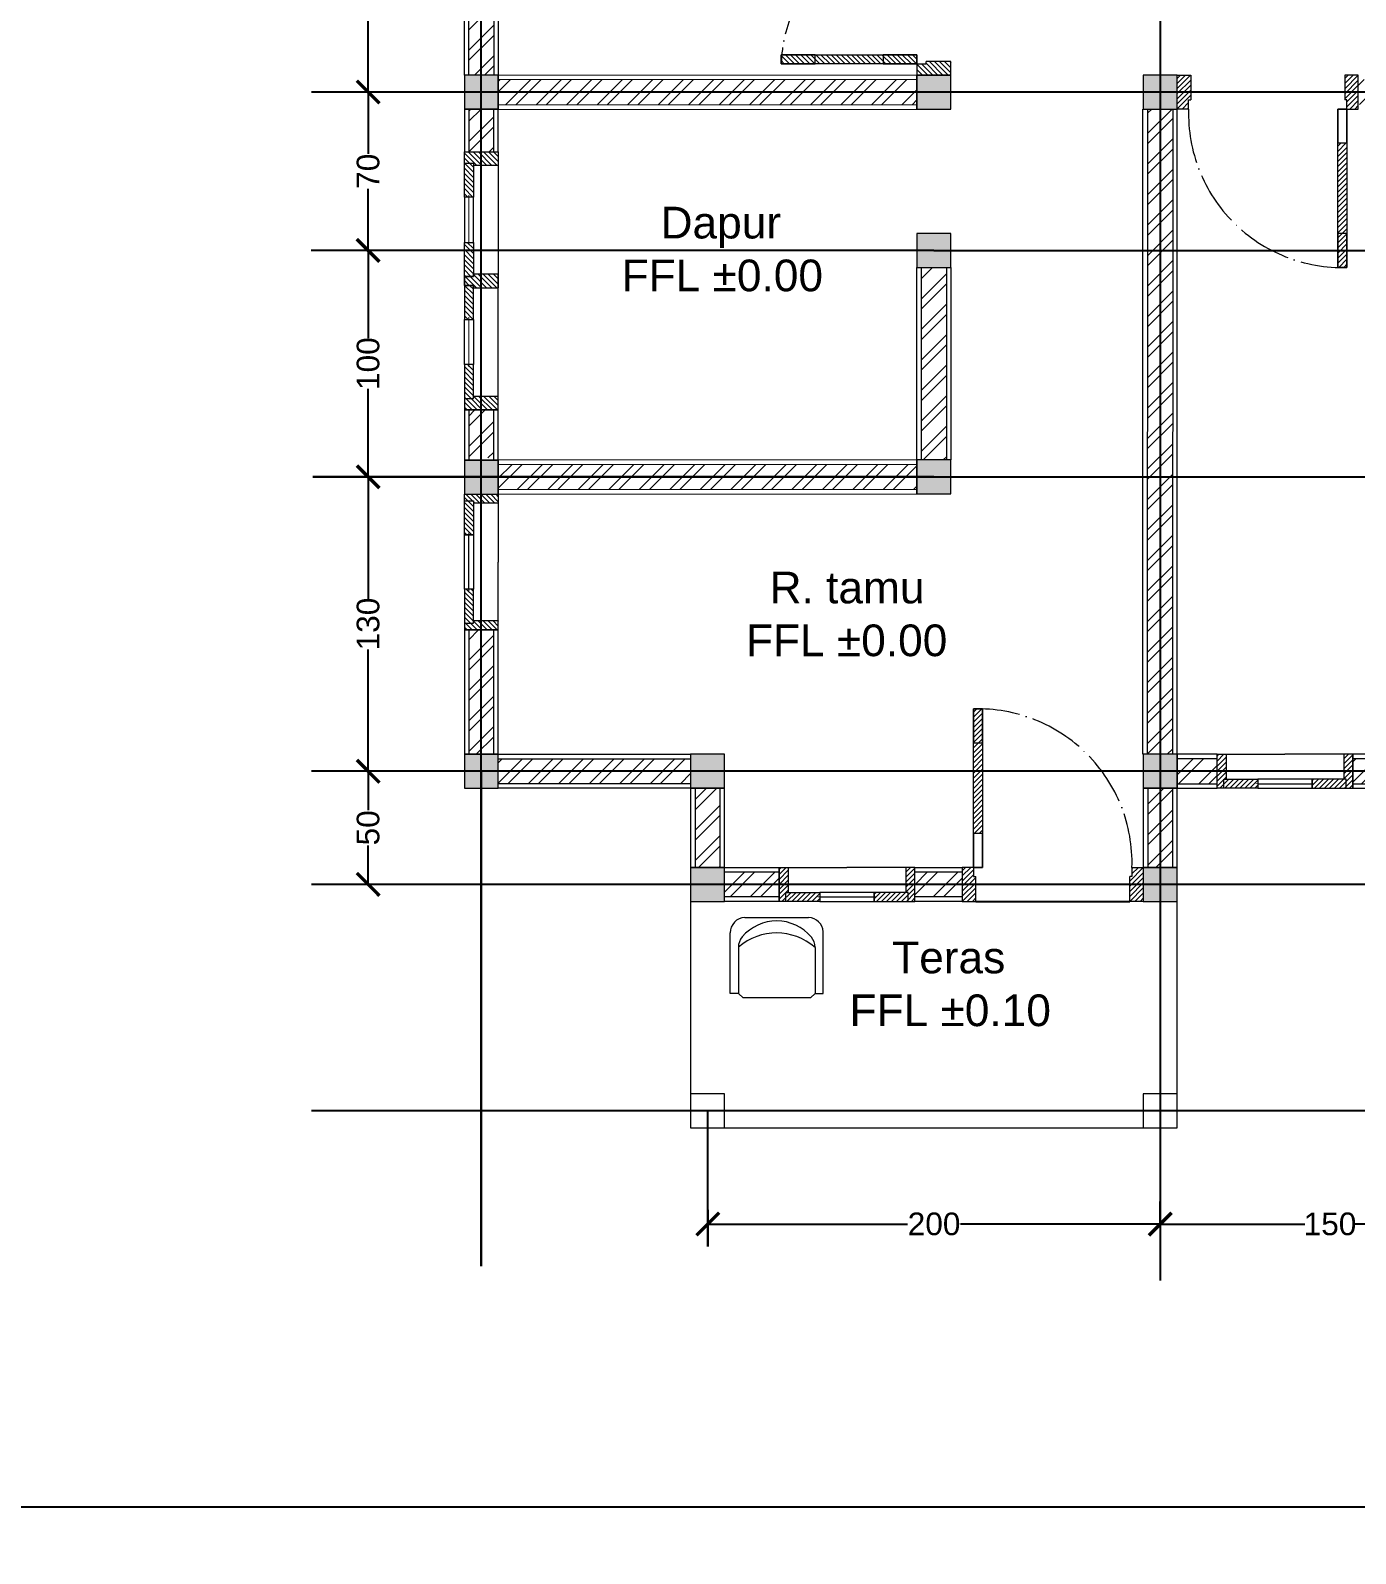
# Model space of a CAD drawing. Header units: millimetres. Extents: x 4107 to 6477, y 1389 to 3457.
# Drawn here: x 5292 to 5877, y 2386 to 3058 of the extents above; entities that cross this region are included whole.
import ezdxf

# ---------------------------------------------------------------- set-up
doc = ezdxf.new("R2010")
doc.units = ezdxf.units.MM
doc.linetypes.add('ACAD_ISO04W100', pattern=[30, 24, -3, 0, -3])
for name, color, linetype, lineweight in [('arsir', 10, 'Continuous', 15), ('dinding', 170, 'Continuous', 15), ('kolom', 120, 'Continuous', 18), ('kusen', 70, 'Continuous', 15), ('TERAS', 30, 'Continuous', 15), ('text', 40, 'Continuous', 15)]:
    doc.layers.add(name, color=color, linetype=linetype, lineweight=lineweight)
for name, color, linetype in [('batas lantai', 82, 'Continuous'), ('grid', 7, 'Continuous'), ('lahan', 82, 'Continuous')]:
    doc.layers.add(name, color=color, linetype=linetype)
doc.styles.get("Standard").update_dxf_attribs({"font": 'arial.ttf'})
doc.dimstyles.new('ISO-25', dxfattribs={"dimtxt": 10, "dimasz": 10, "dimexe": 10, "dimexo": 0.625, "dimtad": 0, "dimdec": 0, "dimtxsty": 'Standard', "dimblk": 'ARCHTICK', "dimcen": 2.5, "dimadec": 0, "dimazin": 0, "dimtfac": 1, "dimtdec": 0, "dimtmove": 0, "dimatfit": 3, "dimfxl": 25, "dimfxlon": 1, "dimarcsym": 0})
pattern_1 = [(135, (6942.1195, 1851.2308), (-1.122532, -1.122532), [])]
pattern_2 = [(135, (7019.2575, 1841.2308), (-1.122532, -1.122532), [])]

# ---------------------------------------------------------------- blocks, each defined once
blk = doc.blocks.new('_ArchTick')
at = {"color": 0, "linetype": 'ByBlock', "const_width": 0.15}
blk.add_lwpolyline([(-0.5, -0.5), (0.5, 0.5)], dxfattribs=at)
blk = doc.blocks.new('*D7')
at = {"layer": 'Defpoints', "color": 0, "transparency": 16777216}
for p in [(5491.21, 3331.26), (5441.21, 3031.26), (5491.21, 3031.26)]:
    blk.add_point(p, dxfattribs=at)
at = {"layer": 'text', "color": 0, "lineweight": -2, "transparency": 16777216}
for p, q in [((5466.21, 3331.26), (5431.21, 3331.26)), ((5441.21, 3331.26), (5441.21, 3192.91)), ((5441.21, 3031.26), (5441.21, 3169.61)), ((5466.21, 3031.26), (5431.21, 3031.26))]:
    blk.add_line(p, q, dxfattribs=at)
at = {"layer": 'text', "color": 0, "lineweight": -2, "transparency": 16777216, "xscale": 10, "yscale": 10, "zscale": 10}
for p, rotation in [((5441.21, 3331.26), 90), ((5441.21, 3031.26), 270)]:
    blk.add_blockref('_ArchTick', p, dxfattribs=dict(at, rotation=rotation))
at = {"layer": 'text', "color": 0, "transparency": 16777216, "insert": (5441.21, 3181.26), "char_height": 10, "attachment_point": 5, "rotation": 90}
blk.add_mtext('300', dxfattribs=at)
blk = doc.blocks.new('*D8')
at = {"layer": 'Defpoints', "color": 0, "transparency": 16777216}
for p in [(5441.21, 2731.26), (5441.21, 2681.26), (5441.21, 2681.26)]:
    blk.add_point(p, dxfattribs=at)
at = {"layer": 'text', "color": 0, "lineweight": -2, "transparency": 16777216}
for p, q in [((5441.21, 2731.26), (5431.21, 2731.26)), ((5441.21, 2731.26), (5441.21, 2714.03)), ((5441.21, 2681.26), (5441.21, 2698.49)), ((5441.21, 2681.26), (5431.21, 2681.26))]:
    blk.add_line(p, q, dxfattribs=at)
at = {"layer": 'text', "color": 0, "lineweight": -2, "transparency": 16777216, "xscale": 10, "yscale": 10, "zscale": 10}
for p, rotation in [((5441.21, 2731.26), 90), ((5441.21, 2681.26), 270)]:
    blk.add_blockref('_ArchTick', p, dxfattribs=dict(at, rotation=rotation))
at = {"layer": 'text', "color": 0, "transparency": 16777216, "insert": (5441.21, 2706.26), "char_height": 10, "attachment_point": 5, "rotation": 90}
blk.add_mtext('50', dxfattribs=at)
blk = doc.blocks.new('*D9')
at = {"layer": 'Defpoints', "color": 0, "transparency": 16777216}
for p in [(5491.21, 3031.26), (5441.21, 2961.3), (5441.21, 2961.3)]:
    blk.add_point(p, dxfattribs=at)
at = {"layer": 'text', "color": 0, "lineweight": -2, "transparency": 16777216}
for p, q in [((5466.21, 3031.26), (5431.21, 3031.26)), ((5441.21, 3031.26), (5441.21, 3004.01)), ((5441.21, 2961.3), (5441.21, 2988.55)), ((5441.21, 2961.3), (5431.21, 2961.3))]:
    blk.add_line(p, q, dxfattribs=at)
at = {"layer": 'text', "color": 0, "lineweight": -2, "transparency": 16777216, "xscale": 10, "yscale": 10, "zscale": 10}
for p, rotation in [((5441.21, 3031.26), 90), ((5441.21, 2961.3), 270)]:
    blk.add_blockref('_ArchTick', p, dxfattribs=dict(at, rotation=rotation))
at = {"layer": 'text', "color": 0, "transparency": 16777216, "insert": (5441.21, 2996.28), "char_height": 10, "attachment_point": 5, "rotation": 90}
blk.add_mtext('70', dxfattribs=at)
blk = doc.blocks.new('*D10')
at = {"layer": 'Defpoints', "color": 0, "transparency": 16777216}
for p in [(5441.21, 2961.3), (5441.21, 2861.3), (5449.15, 2861.3)]:
    blk.add_point(p, dxfattribs=at)
at = {"layer": 'text', "color": 0, "lineweight": -2, "transparency": 16777216}
for p, q in [((5441.21, 2961.3), (5431.21, 2961.3)), ((5441.21, 2961.3), (5441.21, 2922.49)), ((5441.21, 2861.3), (5441.21, 2900.12)), ((5448.53, 2861.3), (5431.21, 2861.3))]:
    blk.add_line(p, q, dxfattribs=at)
at = {"layer": 'text', "color": 0, "lineweight": -2, "transparency": 16777216, "xscale": 10, "yscale": 10, "zscale": 10}
for p, rotation in [((5441.21, 2961.3), 90), ((5441.21, 2861.3), 270)]:
    blk.add_blockref('_ArchTick', p, dxfattribs=dict(at, rotation=rotation))
at = {"layer": 'text', "color": 0, "transparency": 16777216, "insert": (5441.21, 2911.3), "char_height": 10, "attachment_point": 5, "rotation": 90}
blk.add_mtext('100', dxfattribs=at)
blk = doc.blocks.new('*D11')
at = {"layer": 'Defpoints', "color": 0, "transparency": 16777216}
for p in [(5449.15, 2861.3), (5441.21, 2731.26), (5441.21, 2731.26)]:
    blk.add_point(p, dxfattribs=at)
at = {"layer": 'text', "color": 0, "lineweight": -2, "transparency": 16777216}
for p, q in [((5448.53, 2861.3), (5431.21, 2861.3)), ((5441.21, 2861.3), (5441.21, 2807.47)), ((5441.21, 2731.26), (5441.21, 2785.1)), ((5441.21, 2731.26), (5431.21, 2731.26))]:
    blk.add_line(p, q, dxfattribs=at)
at = {"layer": 'text', "color": 0, "lineweight": -2, "transparency": 16777216, "xscale": 10, "yscale": 10, "zscale": 10}
for p, rotation in [((5441.21, 2861.3), 90), ((5441.21, 2731.26), 270)]:
    blk.add_blockref('_ArchTick', p, dxfattribs=dict(at, rotation=rotation))
at = {"layer": 'text', "color": 0, "transparency": 16777216, "insert": (5441.21, 2796.28), "char_height": 10, "attachment_point": 5, "rotation": 90}
blk.add_mtext('130', dxfattribs=at)
blk = doc.blocks.new('*D13')
at = {"layer": 'Defpoints', "color": 0, "transparency": 16777216}
for p in [(5941.21, 2581.26), (5791.21, 2531.26), (5791.21, 2531.26)]:
    blk.add_point(p, dxfattribs=at)
at = {"layer": 'text', "color": 0, "lineweight": -2, "transparency": 16777216}
for p, q in [((5941.21, 2556.26), (5941.21, 2521.26)), ((5791.21, 2531.26), (5791.21, 2541.26)), ((5791.21, 2531.26), (5855.02, 2531.26)), ((5941.21, 2531.26), (5877.39, 2531.26))]:
    blk.add_line(p, q, dxfattribs=at)
at = {"layer": 'text', "color": 0, "lineweight": -2, "transparency": 16777216, "xscale": 10, "yscale": 10, "zscale": 10, "rotation": 180}
blk.add_blockref('_ArchTick', (5791.21, 2531.26), dxfattribs=at)
at = {"layer": 'text', "color": 0, "lineweight": -2, "transparency": 16777216, "xscale": 10, "yscale": 10, "zscale": 10}
blk.add_blockref('_ArchTick', (5941.21, 2531.26), dxfattribs=at)
at = {"layer": 'text', "color": 0, "transparency": 16777216, "insert": (5866.21, 2531.26), "char_height": 10, "attachment_point": 5}
blk.add_mtext('150', dxfattribs=at)
blk = doc.blocks.new('*D14')
at = {"layer": 'Defpoints', "color": 0, "transparency": 16777216}
for p in [(5591.31, 2538.13), (5591.31, 2531.26), (5791.21, 2531.26)]:
    blk.add_point(p, dxfattribs=at)
at = {"layer": 'text', "color": 0, "lineweight": -2, "transparency": 16777216}
for p, q in [((5591.31, 2537.51), (5591.31, 2521.26)), ((5791.21, 2531.26), (5791.21, 2541.26)), ((5591.31, 2531.26), (5679.52, 2531.26)), ((5791.21, 2531.26), (5703, 2531.26))]:
    blk.add_line(p, q, dxfattribs=at)
at = {"layer": 'text', "color": 0, "lineweight": -2, "transparency": 16777216, "xscale": 10, "yscale": 10, "zscale": 10, "rotation": 180}
blk.add_blockref('_ArchTick', (5591.31, 2531.26), dxfattribs=at)
at = {"layer": 'text', "color": 0, "lineweight": -2, "transparency": 16777216, "xscale": 10, "yscale": 10, "zscale": 10}
blk.add_blockref('_ArchTick', (5791.21, 2531.26), dxfattribs=at)
at = {"layer": 'text', "color": 0, "transparency": 16777216, "insert": (5691.26, 2531.26), "char_height": 10, "attachment_point": 5}
blk.add_mtext('200', dxfattribs=at)
blk = doc.blocks.new('*D15')
at = {"layer": 'Defpoints', "color": 0, "transparency": 16777216}
for p in [(5591.31, 2538.13), (5491.21, 1399.3), (5491.21, 1399.3)]:
    blk.add_point(p, dxfattribs=at)
at = {"layer": 'text', "color": 0, "lineweight": -2, "transparency": 16777216}
for p, q in [((5591.31, 1424.3), (5591.31, 1389.3)), ((5491.21, 1399.3), (5491.21, 1389.3)), ((5491.21, 1399.3), (5530.07, 1399.3)), ((5591.31, 1399.3), (5552.44, 1399.3))]:
    blk.add_line(p, q, dxfattribs=at)
at = {"layer": 'text', "color": 0, "lineweight": -2, "transparency": 16777216, "xscale": 10, "yscale": 10, "zscale": 10, "rotation": 180}
blk.add_blockref('_ArchTick', (5491.21, 1399.3), dxfattribs=at)
at = {"layer": 'text', "color": 0, "lineweight": -2, "transparency": 16777216, "xscale": 10, "yscale": 10, "zscale": 10}
blk.add_blockref('_ArchTick', (5591.31, 1399.3), dxfattribs=at)
at = {"layer": 'text', "color": 0, "transparency": 16777216, "insert": (5541.26, 1399.3), "char_height": 10, "attachment_point": 5}
blk.add_mtext('100', dxfattribs=at)
blk = doc.blocks.new('F22')
for p, q in [((0.1235, -0.002), (-0.2101, -0.002)), ((-0.2863, -0.3803), (-0.2863, -0.0781)), ((-0.2434, -0.1491), (-0.2434, -0.3803)), ((0.1571, -0.15), (0.1571, -0.3803)), ((0.2, -0.3803), (0.2, -0.0917)), ((-0.2434, -0.3803), (-0.2863, -0.3803)), ((-0.2434, -0.3803), (-0.219, -0.402)), ((0.1328, -0.402), (-0.219, -0.402)), ((0.1571, -0.3803), (0.1328, -0.402)), ((0.1571, -0.3803), (0.2, -0.3803))]:
    blk.add_line(p, q)
for centre, radius, start, end in [((-0.2101, -0.0781), 0.0762, 90, 180), ((-0.0435, -0.2606), 0.2427, 41.61732, 137.96925), ((0.1235, -0.0781), 0.0762, 3.95272, 90), ((-0.0429, -0.0896), 0.243, 359.5199, 3.95272), ((-0.0437, -0.3957), 0.3174, 50.74878, 128.99503), ((-0.1672, -0.1491), 0.0762, 137.96925, 180), ((0.081, -0.15), 0.0762, 0, 41.61732)]:
    blk.add_arc(centre, radius, start, end)

msp = doc.modelspace()

# ---------------------------------------------------------------- hatches: boundary and pattern name
at = {"layer": 'arsir'}
h = msp.add_hatch(dxfattribs=at)
h.set_pattern_fill('ANSI32', color=256)
h.set_pattern_definition([(45, (4989.059, 1233.052), (-6.735192, 6.735192), []), (45, (4993.549, 1233.052), (-6.735192, 6.735192), [])])
h.paths.add_polyline_path([(5496.71, 3323.76), (5485.71, 3323.76), (5485.71, 3038.76), (5496.71, 3038.76)])
h.paths.add_polyline_path([(5533.51, 3336.63), (5498.71, 3336.76), (5498.71, 3325.76), (5533.51, 3325.63)])
h.paths.add_polyline_path([(5683.71, 3336.76), (5647.51, 3336.63), (5647.51, 3325.63), (5683.71, 3325.76)])
h.paths.add_polyline_path([(5696.71, 3323.76), (5685.71, 3323.76), (5685.71, 3108.76), (5691.21, 3108.76), (5696.71, 3108.81)])
h.paths.add_polyline_path([(5853.71, 3336.91), (5698.71, 3336.76), (5698.71, 3325.76), (5853.71, 3325.91)])
h.paths.add_polyline_path([(5946.71, 3323.91), (5935.71, 3323.91), (5935.71, 3258.91), (5946.71, 3258.91)])
h.paths.add_polyline_path([(6083.71, 3186.91), (5948.71, 3186.91), (5948.71, 3175.91), (6083.71, 3175.91)])
h.paths.add_polyline_path([(6096.71, 3323.91), (6085.71, 3323.91), (6085.71, 3188.91), (6096.71, 3188.91)])
h.paths.add_polyline_path([(6083.71, 3336.91), (5948.71, 3336.91), (5948.71, 3325.91), (6083.71, 3325.91)])
h.paths.add_polyline_path([(6097.23, 3173.91), (6086.23, 3173.91), (6086.23, 3038.91), (6097.23, 3038.91)])
h.paths.add_polyline_path([(6083.56, 3036.76), (5878.71, 3036.76), (5878.71, 3025.76), (6083.56, 3025.76)])
h.paths.add_polyline_path([(6096.71, 3023.76), (6085.71, 3023.76), (6085.71, 2985.57), (6096.71, 2985.57)])
h.paths.add_polyline_path([(5796.71, 3023.76), (5785.71, 3023.76), (5785.57, 2738.77), (5796.57, 2738.77)])
h.paths.add_polyline_path([(5683.71, 3036.76), (5498.71, 3036.61), (5498.71, 3025.61), (5683.71, 3025.76)])
h.paths.add_polyline_path([(5696.71, 2953.8), (5685.71, 2953.8), (5685.71, 2868.8), (5696.71, 2868.8)])
h.paths.add_polyline_path([(6096.71, 2871.57), (6085.71, 2871.57), (6085.71, 2738.76), (6096.71, 2738.76)])
h.paths.add_polyline_path([(6083.71, 2736.76), (5972.11, 2736.76), (5972.11, 2725.76), (6083.71, 2725.76)])
h.paths.add_polyline_path([(5912.11, 2736.76), (5876.29, 2736.76), (5876.29, 2725.76), (5912.11, 2725.76)])
h.paths.add_polyline_path([(5816.29, 2736.76), (5798.71, 2736.76), (5798.71, 2725.76), (5816.29, 2725.76)])
h.paths.add_polyline_path([(5796.71, 2723.76), (5785.71, 2723.76), (5785.71, 2688.76), (5796.71, 2688.76)])
h.paths.add_polyline_path([(5622.78, 2686.76), (5598.71, 2686.76), (5598.71, 2675.76), (5622.78, 2675.76)])
h.paths.add_polyline_path([(5703.71, 2686.76), (5682.78, 2686.76), (5682.78, 2675.76), (5703.71, 2675.76)])
h.paths.add_polyline_path([(5583.71, 2736.76), (5498.71, 2736.76), (5498.71, 2725.76), (5583.71, 2725.76)])
h.paths.add_polyline_path([(5496.71, 2793.65), (5485.71, 2793.65), (5485.71, 2738.76), (5496.71, 2738.76)])
h.paths.add_polyline_path([(5596.71, 2723.76), (5585.71, 2723.76), (5585.71, 2688.76), (5596.71, 2688.76)])
h.paths.add_polyline_path([(5683.71, 2866.8), (5498.71, 2866.65), (5498.71, 2855.65), (5683.71, 2855.8)])
h.paths.add_polyline_path([(5496.71, 2890.85), (5485.71, 2890.85), (5485.71, 2869.65), (5496.71, 2869.65)])
h.paths.add_polyline_path([(5496.71, 3023.76), (5485.71, 3023.76), (5485.71, 3004.85), (5496.71, 3004.85)])
h = msp.add_hatch(dxfattribs=at)
h.set_pattern_fill('ANSI31', color=256, scale=0.5, angle=90)
h.set_pattern_definition([(135, (7219.2575, 1885.135), (-1.122532, -1.122532), [])])
h.paths.add_polyline_path([(5687.71, 3044.76), (5687.71, 3043.76), (5683.71, 3043.76), (5683.71, 3038.76), (5698.71, 3038.76), (5698.71, 3044.76)])
h.paths.add_polyline_path([(5668.71, 3047.76), (5668.71, 3043.76), (5683.71, 3043.76), (5683.71, 3047.76)])
h.paths.add_polyline_path([(5638.71, 3047.76), (5638.71, 3043.76), (5668.71, 3043.76), (5668.71, 3047.76)])
h.paths.add_polyline_path([(5623.71, 3047.76), (5623.71, 3043.76), (5638.71, 3043.76), (5638.71, 3047.76)])
h = msp.add_hatch(dxfattribs=at)
h.set_pattern_fill('ANSI31', color=256, scale=0.5, angle=180)
h.set_pattern_definition([(225, (7150.8882, 4548.8976), (1.122532, -1.122532), [])])
h.paths.add_polyline_path([(5872.71, 3027.76), (5873.71, 3027.76), (5873.71, 3023.76), (5878.71, 3023.76), (5878.71, 3038.76), (5872.71, 3038.76)])
h.paths.add_polyline_path([(5869.71, 3008.76), (5873.71, 3008.76), (5873.71, 3023.76), (5869.71, 3023.76)], flags=17)
h.paths.add_polyline_path([(5873.71, 3023.76), (5869.71, 3023.76), (5869.71, 2953.76), (5873.71, 2953.76)])
h.paths.add_polyline_path([(5804.71, 3038.76), (5798.71, 3038.76), (5798.71, 3023.76), (5803.71, 3023.76), (5803.71, 3027.76), (5804.71, 3027.76)])
h = msp.add_hatch(dxfattribs=at)
h.set_pattern_fill('ANSI31', color=256, scale=0.5, angle=90)
h.set_pattern_definition(pattern_1)
h.paths.add_polyline_path([(5498.71, 2998.85), (5498.71, 3004.85), (5483.71, 3004.85), (5483.71, 2999.85), (5487.71, 2999.85), (5487.71, 2998.85)])
h = msp.add_hatch(dxfattribs=at)
h.set_pattern_fill('ANSI31', color=256, scale=0.5, angle=90)
h.set_pattern_definition(pattern_1)
h.paths.add_polyline_path([(5487.71, 2999.85), (5483.71, 2999.85), (5483.71, 2984.85), (5487.71, 2984.85)])
h.paths.add_polyline_path([(5483.71, 2949.85), (5487.71, 2949.85), (5487.71, 2964.85), (5483.71, 2964.85)])
h = msp.add_hatch(dxfattribs=at)
h.set_pattern_fill('ANSI31', color=256, scale=0.5, angle=90)
h.set_pattern_definition(pattern_2)
h.paths.add_polyline_path([(5487.71, 2944.85), (5487.71, 2945.85), (5483.71, 2945.85), (5483.71, 2949.85), (5487.71, 2949.85), (5487.71, 2950.85), (5498.71, 2950.85), (5498.71, 2944.85)])
h = msp.add_hatch(dxfattribs=at)
h.set_pattern_fill('ANSI31', color=256, scale=0.5, angle=90)
h.set_pattern_definition(pattern_2)
h.paths.add_polyline_path([(5487.71, 2950.85), (5487.71, 2949.85), (5483.71, 2949.85), (5483.71, 2945.85), (5487.71, 2945.85), (5487.71, 2944.85), (5498.71, 2944.85), (5498.71, 2950.85)])
h = msp.add_hatch(dxfattribs=at)
h.set_pattern_fill('ANSI31', color=256, scale=0.5, angle=90)
h.set_pattern_definition(pattern_1)
h.paths.add_polyline_path([(5487.71, 2910.85), (5483.71, 2910.85), (5483.71, 2895.85), (5487.71, 2895.85)])
h.paths.add_polyline_path([(5487.71, 2945.85), (5483.71, 2945.85), (5483.71, 2930.85), (5487.71, 2930.85)])
h = msp.add_hatch(dxfattribs=at)
h.set_pattern_fill('ANSI31', color=256, scale=0.5, angle=90)
h.set_pattern_definition(pattern_1)
h.paths.add_polyline_path([(5487.71, 2896.85), (5487.71, 2895.85), (5483.71, 2895.85), (5483.71, 2890.85), (5498.71, 2890.85), (5498.71, 2896.85)])
h = msp.add_hatch(dxfattribs=at)
h.set_pattern_fill('ANSI31', color=256, scale=0.49, angle=90)
h.set_pattern_definition([(135, (7323.4617, 1599.8165), (-1.1000814, -1.1000814), [])])
h.paths.add_polyline_path([(5487.71, 2797.65), (5487.71, 2796.65), (5483.71, 2796.65), (5483.71, 2793.65), (5498.71, 2793.65), (5498.71, 2797.65)])
h.paths.add_polyline_path([(5483.71, 2811.65), (5483.71, 2796.65), (5487.71, 2796.65), (5487.71, 2811.65)])
h.paths.add_polyline_path([(5483.71, 2850.65), (5483.71, 2835.65), (5487.71, 2835.65), (5487.71, 2850.65)])
h.paths.add_polyline_path([(5483.71, 2853.65), (5483.71, 2850.65), (5487.71, 2850.65), (5487.71, 2849.65), (5498.71, 2849.65), (5498.71, 2853.65)])
h = msp.add_hatch(dxfattribs=at)
h.set_pattern_fill('ANSI31', color=256, scale=0.5)
h.set_pattern_definition([(45, (4431.5236, 1163.6192), (-1.122532, 1.122532), [])])
h.paths.add_polyline_path([(5709.71, 2684.76), (5708.71, 2684.76), (5708.71, 2688.76), (5703.71, 2688.76), (5703.71, 2673.76), (5709.71, 2673.76)])
h.paths.add_polyline_path([(5712.71, 2703.76), (5708.71, 2703.76), (5708.71, 2688.76), (5712.71, 2688.76)], flags=17)
h.paths.add_polyline_path([(5708.71, 2688.76), (5712.71, 2688.76), (5712.71, 2758.76), (5708.71, 2758.76)])
h.paths.add_polyline_path([(5777.71, 2673.76), (5783.71, 2673.76), (5783.71, 2688.76), (5778.71, 2688.76), (5778.71, 2684.76), (5777.71, 2684.76)])
h = msp.add_hatch(dxfattribs=at)
h.set_pattern_fill('ANSI31', color=256, scale=0.49)
h.set_pattern_definition([(45, (4622.4485, 884.0026), (-1.1000814, 1.1000814), [])])
h.paths.add_polyline_path([(5820.29, 2727.76), (5819.29, 2727.76), (5819.29, 2723.76), (5816.29, 2723.76), (5816.29, 2738.76), (5820.29, 2738.76)])
h.paths.add_polyline_path([(5834.29, 2723.76), (5819.29, 2723.76), (5819.29, 2727.76), (5834.29, 2727.76)])
h.paths.add_polyline_path([(5873.29, 2723.76), (5858.29, 2723.76), (5858.29, 2727.76), (5873.29, 2727.76)])
h.paths.add_polyline_path([(5876.29, 2723.76), (5873.29, 2723.76), (5873.29, 2727.76), (5872.29, 2727.76), (5872.29, 2738.76), (5876.29, 2738.76)])
h = msp.add_hatch(dxfattribs=at)
h.set_pattern_fill('ANSI31', color=256, scale=0.49)
h.set_pattern_definition([(45, (4428.9439, 834.0026), (-1.1000814, 1.1000814), [])])
h.paths.add_polyline_path([(5626.78, 2677.76), (5625.78, 2677.76), (5625.78, 2673.76), (5622.78, 2673.76), (5622.78, 2688.76), (5626.78, 2688.76)])
h.paths.add_polyline_path([(5640.78, 2673.76), (5625.78, 2673.76), (5625.78, 2677.76), (5640.78, 2677.76)])
h.paths.add_polyline_path([(5679.78, 2673.76), (5664.78, 2673.76), (5664.78, 2677.76), (5679.78, 2677.76)])
h.paths.add_polyline_path([(5682.78, 2673.76), (5679.78, 2673.76), (5679.78, 2677.76), (5678.78, 2677.76), (5678.78, 2688.76), (5682.78, 2688.76)])
at = {"layer": 'kolom'}
h = msp.add_hatch(dxfattribs=at)
h.set_pattern_fill('AR-CONC', color=256, scale=0.017)
h.paths.add_polyline_path([(6091.21, 2738.76), (6083.71, 2738.76), (6083.71, 2731.26), (6091.21, 2731.26)])
h.paths.add_polyline_path([(6098.71, 2738.76), (6091.21, 2738.76), (6091.21, 2731.26), (6098.71, 2731.26)])
h.paths.add_polyline_path([(6091.21, 2731.26), (6083.71, 2731.26), (6083.71, 2723.76), (6091.21, 2723.76)])
h.paths.add_polyline_path([(6098.71, 2731.26), (6091.21, 2731.26), (6091.21, 2723.76), (6098.71, 2723.76)])
h.paths.add_polyline_path([(6091.21, 3038.76), (6084.23, 3038.76), (6083.71, 3038.76), (6083.71, 3031.26), (6091.21, 3031.26)])
h.paths.add_polyline_path([(6091.21, 3031.26), (6083.71, 3031.26), (6083.71, 3023.76), (6091.21, 3023.76)])
h.paths.add_polyline_path([(6098.71, 3031.26), (6091.21, 3031.26), (6091.21, 3023.76), (6098.71, 3023.76)])
h.paths.add_polyline_path([(6098.71, 3038.76), (6091.21, 3038.76), (6091.21, 3031.26), (6098.71, 3031.26)])
h.paths.add_polyline_path([(6091.21, 3188.91), (6083.71, 3188.91), (6083.71, 3181.41), (6091.21, 3181.41)])
h.paths.add_polyline_path([(6098.71, 3188.91), (6091.21, 3188.91), (6091.21, 3181.41), (6098.71, 3181.41)])
h.paths.add_polyline_path([(6091.21, 3181.41), (6083.71, 3181.41), (6083.71, 3173.91), (6091.21, 3173.91)])
h.paths.add_polyline_path([(6098.71, 3181.41), (6091.21, 3181.41), (6091.21, 3173.91), (6098.71, 3173.91)])
h.paths.add_polyline_path([(6091.21, 3338.91), (6083.71, 3338.91), (6083.71, 3331.41), (6091.21, 3331.41)])
h.paths.add_polyline_path([(6098.71, 3338.91), (6091.21, 3338.91), (6091.21, 3331.41), (6098.71, 3331.41)])
h.paths.add_polyline_path([(6091.21, 3331.41), (6083.71, 3331.41), (6083.71, 3323.91), (6091.21, 3323.91)])
h.paths.add_polyline_path([(6098.71, 3331.41), (6091.21, 3331.41), (6091.21, 3323.91), (6098.71, 3323.91)])
h.paths.add_polyline_path([(5941.21, 3338.91), (5933.71, 3338.91), (5933.71, 3331.41), (5941.21, 3331.41)])
h.paths.add_polyline_path([(5948.71, 3338.91), (5941.21, 3338.91), (5941.21, 3331.41), (5948.71, 3331.41)])
h.paths.add_polyline_path([(5941.21, 3331.41), (5933.71, 3331.4), (5933.71, 3323.91), (5941.21, 3323.91)])
h.paths.add_polyline_path([(5948.71, 3331.41), (5941.21, 3331.41), (5941.21, 3323.91), (5948.71, 3323.91)])
h.paths.add_polyline_path([(5941.21, 3188.91), (5933.71, 3188.91), (5933.71, 3181.41), (5941.21, 3181.41)])
h.paths.add_polyline_path([(5948.71, 3188.91), (5941.21, 3188.91), (5941.21, 3181.41), (5948.71, 3181.41)])
h.paths.add_polyline_path([(5941.21, 3181.41), (5933.71, 3181.41), (5933.71, 3173.91), (5941.21, 3173.91)])
h.paths.add_polyline_path([(5948.71, 3181.41), (5941.21, 3181.41), (5941.21, 3173.91), (5948.71, 3173.91)])
h.paths.add_polyline_path([(5698.71, 3338.76), (5683.71, 3338.76), (5683.71, 3331.41), (5698.71, 3331.41)])
h.paths.add_polyline_path([(5691.21, 3331.26), (5683.71, 3331.26), (5683.71, 3323.76), (5683.78, 3323.76), (5691.21, 3323.83)])
h.paths.add_polyline_path([(5698.71, 3331.26), (5691.21, 3331.26), (5691.21, 3323.83), (5698.71, 3323.91)])
h.paths.add_polyline_path([(5498.71, 3338.76), (5486.42, 3338.76), (5486.47, 3331.41), (5498.71, 3331.41)])
h.paths.add_polyline_path([(5486.42, 3338.76), (5483.71, 3338.76), (5483.71, 3331.41), (5486.47, 3331.41)])
h.paths.add_polyline_path([(5486.47, 3331.41), (5483.71, 3331.41), (5483.71, 3323.76), (5486.51, 3323.76)])
h.paths.add_polyline_path([(5491.21, 3331.26), (5498.71, 3331.26), (5498.71, 3331.41), (5486.47, 3331.41), (5486.51, 3323.76), (5491.21, 3323.76)])
h.paths.add_polyline_path([(5498.71, 3331.26), (5491.21, 3331.26), (5491.21, 3323.76), (5498.71, 3323.76)], flags=17)
h.paths.add_polyline_path([(5488.16, 3038.76), (5483.71, 3038.76), (5483.71, 3031.26), (5488.2, 3031.26)])
h.paths.add_polyline_path([(5491.21, 3038.76), (5488.16, 3038.76), (5488.2, 3031.26), (5491.21, 3031.26)])
h.paths.add_polyline_path([(5498.71, 3038.61), (5498.71, 3038.76), (5491.21, 3038.76), (5491.21, 3031.26), (5498.71, 3031.26)])
h.paths.add_polyline_path([(5488.2, 3031.26), (5483.71, 3031.26), (5483.71, 3023.76), (5488.25, 3023.76)])
h.paths.add_polyline_path([(5491.21, 3031.26), (5488.2, 3031.26), (5488.25, 3023.76), (5491.21, 3023.76)])
h.paths.add_polyline_path([(5498.71, 3031.26), (5491.21, 3031.26), (5491.21, 3023.76), (5498.71, 3023.76)])
h.paths.add_polyline_path([(5489.19, 2861.3), (5483.71, 2861.3), (5483.71, 2853.65), (5489.23, 2853.65)])
h.paths.add_polyline_path([(5498.71, 2861.3), (5491.21, 2861.3), (5491.21, 2853.65), (5498.71, 2853.65)])
h.paths.add_polyline_path([(5498.71, 2868.65), (5491.21, 2868.65), (5491.21, 2861.65), (5498.71, 2861.64)])
h.paths.add_polyline_path([(5489.14, 2868.65), (5483.71, 2868.65), (5483.71, 2861.3), (5489.19, 2861.3)])
h.paths.add_polyline_path([(5491.21, 2868.65), (5489.14, 2868.65), (5489.19, 2861.3), (5491.21, 2861.3)])
h.paths.add_polyline_path([(5491.21, 2861.3), (5489.19, 2861.3), (5489.23, 2853.65), (5491.21, 2853.65)])
h.paths.add_polyline_path([(5489.9, 2738.76), (5483.71, 2738.76), (5483.71, 2731.26), (5489.94, 2731.26)])
h.paths.add_polyline_path([(5491.21, 2738.76), (5489.9, 2738.76), (5489.94, 2731.26), (5491.21, 2731.26)])
h.paths.add_polyline_path([(5498.71, 2736.76), (5498.71, 2738.76), (5491.21, 2738.76), (5491.21, 2731.26), (5498.71, 2731.26)])
h.paths.add_polyline_path([(5489.94, 2731.26), (5483.71, 2731.26), (5483.71, 2723.76), (5489.98, 2723.76)])
h.paths.add_polyline_path([(5491.21, 2731.26), (5489.94, 2731.26), (5489.98, 2723.76), (5491.21, 2723.76)])
h.paths.add_polyline_path([(5498.71, 2731.26), (5491.21, 2731.26), (5491.21, 2723.76), (5498.71, 2723.76)])
h.paths.add_polyline_path([(5698.71, 2861.3), (5683.71, 2861.3), (5683.71, 2853.8), (5698.71, 2853.8)])
h.paths.add_polyline_path([(5691.21, 2868.8), (5685.71, 2868.8), (5683.71, 2868.8), (5683.71, 2861.32), (5691.21, 2861.3)])
h.paths.add_polyline_path([(5698.71, 2868.8), (5691.21, 2868.8), (5691.21, 2861.3), (5698.71, 2861.3)])
h.paths.add_polyline_path([(5698.71, 2968.8), (5683.71, 2968.8), (5691.21, 2961.3)])
h.paths.add_polyline_path([(5683.71, 2968.8), (5683.71, 2961.3), (5691.21, 2961.3)], flags=17)
h.paths.add_polyline_path([(5691.21, 2961.3), (5683.71, 2961.3), (5683.71, 2953.8)], flags=17)
h.paths.add_polyline_path([(5691.21, 2961.3), (5683.71, 2953.8), (5691.21, 2953.8)], flags=17)
h.paths.add_polyline_path([(5691.21, 2961.3), (5691.21, 2953.8), (5698.71, 2953.8)], flags=17)
h.paths.add_polyline_path([(5698.71, 2961.3), (5691.21, 2961.3), (5698.71, 2953.8)], flags=17)
h.paths.add_polyline_path([(5698.71, 2968.8), (5691.21, 2961.3), (5698.71, 2961.3)], flags=17)
h.paths.add_polyline_path([(5591.21, 2731.26), (5583.71, 2731.26), (5583.71, 2725.76), (5583.71, 2723.76), (5591.21, 2723.76)])
h.paths.add_polyline_path([(5598.71, 2731.26), (5591.21, 2731.26), (5591.21, 2723.76), (5598.71, 2723.76)])
h.paths.add_polyline_path([(5598.71, 2738.76), (5583.71, 2738.76), (5583.71, 2731.26), (5591.21, 2731.26), (5598.71, 2731.26)])
h.paths.add_polyline_path([(5591.21, 2688.76), (5583.71, 2688.76), (5583.71, 2681.26), (5591.21, 2681.26)])
h.paths.add_polyline_path([(5598.71, 2686.76), (5598.71, 2688.76), (5591.21, 2688.76), (5591.21, 2681.26), (5598.71, 2681.26)])
h.paths.add_polyline_path([(5591.21, 2681.26), (5583.71, 2681.26), (5583.71, 2673.76), (5591.21, 2673.76)])
h.paths.add_polyline_path([(5598.71, 2681.26), (5591.21, 2681.26), (5591.21, 2673.76), (5598.71, 2673.76)])
h.paths.add_polyline_path([(5791.21, 2688.76), (5783.71, 2688.76), (5783.71, 2681.26), (5791.21, 2681.26)])
h.paths.add_polyline_path([(5798.71, 2688.76), (5791.21, 2688.76), (5791.21, 2681.26), (5798.71, 2681.26)])
h.paths.add_polyline_path([(5791.21, 2681.26), (5783.71, 2681.26), (5783.71, 2673.76), (5791.21, 2673.76)])
h.paths.add_polyline_path([(5798.71, 2681.26), (5791.21, 2681.26), (5791.21, 2673.76), (5798.71, 2673.76)])
h.paths.add_polyline_path([(5791.21, 2738.76), (5783.71, 2738.76), (5783.71, 2731.26), (5791.21, 2731.26)])
h.paths.add_polyline_path([(5798.71, 2738.76), (5791.21, 2738.76), (5791.21, 2731.26), (5798.71, 2731.26)])
h.paths.add_polyline_path([(5791.21, 2731.26), (5783.71, 2731.26), (5783.71, 2723.76), (5791.21, 2723.76)])
h.paths.add_polyline_path([(5798.71, 2731.26), (5791.21, 2731.26), (5791.21, 2723.76), (5798.71, 2723.76)])
h.paths.add_polyline_path([(5791.21, 3038.76), (5783.71, 3038.76), (5783.71, 3031.26), (5791.21, 3031.26)])
h.paths.add_polyline_path([(5798.71, 3038.76), (5791.21, 3038.76), (5791.21, 3031.26), (5798.71, 3031.26)])
h.paths.add_polyline_path([(5791.21, 3031.26), (5783.71, 3031.26), (5783.71, 3023.77), (5791.21, 3023.77)])
h.paths.add_polyline_path([(5798.71, 3031.26), (5791.21, 3031.26), (5791.21, 3023.77), (5798.71, 3023.77)])
h.paths.add_polyline_path([(5691.21, 3038.76), (5683.71, 3038.76), (5683.71, 3031.26), (5691.21, 3031.26)])
h.paths.add_polyline_path([(5698.71, 3038.76), (5691.21, 3038.76), (5691.21, 3031.26), (5698.71, 3031.26)])
h.paths.add_polyline_path([(5698.71, 3031.26), (5691.21, 3031.26), (5683.71, 3031.26), (5683.71, 3023.76), (5698.71, 3023.76)])

# ---------------------------------------------------------------- linework, layer by layer
at = {"layer": 'arsir', "linetype": 'ACAD_ISO04W100'}
for centre, radius, start, end in [((5685.71, 3041.76), 62.03, 88.15239, 178.15239), ((5871.71, 3021.76), 68.03, 178.31532, 271.68468), ((5710.71, 2690.76), 68.03, 358.31532, 91.68468)]:
    msp.add_arc(centre, radius, start, end, dxfattribs=at)
at = {"layer": 'batas lantai'}
msp.add_lwpolyline([(5709.71, 2673.76), (5777.71, 2673.76)], dxfattribs=at)
at = {"layer": 'dinding'}
for points in [[(5498.71, 3323.76), (5498.71, 3038.76), (5483.71, 3038.76), (5483.71, 3323.76)], [(5496.71, 3323.76), (5496.71, 3038.76), (5485.71, 3038.76), (5485.71, 3323.76)], [(5683.71, 3038.76), (5498.71, 3038.61), (5498.71, 3023.61), (5683.71, 3023.76)], [(5683.71, 3038.76), (5498.71, 3038.61), (5498.71, 3023.61), (5683.71, 3023.76)], [(5683.71, 3038.76), (5498.71, 3038.61), (5498.71, 3023.61), (5683.71, 3023.76)], [(5683.71, 3038.76), (5498.71, 3038.61), (5498.71, 3023.61), (5683.71, 3023.76)], [(5683.71, 3038.76), (5498.71, 3038.61), (5498.71, 3023.61), (5683.71, 3023.76)], [(5683.71, 3036.76), (5498.71, 3036.61), (5498.71, 3025.61), (5683.71, 3025.76)], [(5683.71, 3036.76), (5498.71, 3036.61), (5498.71, 3025.61), (5683.71, 3025.76)], [(5483.71, 3023.76), (5483.71, 3004.85), (5498.71, 3004.85), (5498.71, 3023.76)], [(5485.71, 3023.76), (5485.71, 3004.85), (5496.71, 3004.85), (5496.71, 3023.76)], [(5798.57, 3023.77), (5798.57, 2738.77), (5783.57, 2738.77), (5783.57, 3023.77)], [(5798.57, 3023.77), (5798.57, 2738.77), (5783.57, 2738.77), (5783.57, 3023.77)], [(5798.57, 3023.77), (5798.57, 2738.77), (5783.57, 2738.77), (5783.57, 3023.77)], [(5798.57, 3023.77), (5798.57, 2738.77), (5783.57, 2738.77), (5783.57, 3023.77)], [(5796.71, 3023.76), (5796.57, 2738.77), (5785.57, 2738.77), (5785.71, 3023.76)], [(5683.71, 2868.8), (5683.71, 2953.8), (5698.71, 2953.8), (5698.71, 2868.8)], [(5685.71, 2868.8), (5685.71, 2953.8), (5696.71, 2953.8), (5696.71, 2868.8)], [(5483.71, 2890.85), (5483.71, 2868.65), (5498.71, 2868.65), (5498.71, 2890.85)], [(5485.71, 2890.85), (5485.71, 2868.65), (5496.71, 2868.65), (5496.71, 2890.85)], [(5683.71, 2868.8), (5498.71, 2868.65), (5498.71, 2853.65), (5683.71, 2853.8)], [(5683.71, 2866.8), (5498.71, 2866.65), (5498.71, 2855.65), (5683.71, 2855.8)], [(5483.71, 2793.65), (5483.71, 2738.76), (5498.71, 2738.76), (5498.71, 2793.65)], [(5485.71, 2793.65), (5485.71, 2738.76), (5496.71, 2738.76), (5496.71, 2793.65)], [(5498.71, 2738.76), (5583.71, 2738.76), (5583.71, 2723.76), (5498.71, 2723.76)], [(5498.71, 2738.76), (5583.71, 2738.76), (5583.71, 2723.76), (5498.71, 2723.76)], [(5498.71, 2738.76), (5583.71, 2738.76), (5583.71, 2723.76), (5498.71, 2723.76)], [(5498.71, 2738.76), (5583.71, 2738.76), (5583.71, 2723.76), (5498.71, 2723.76)], [(5798.71, 2723.76), (5816.29, 2723.76), (5816.29, 2738.76), (5798.71, 2738.76)], [(5876.29, 2723.76), (5912.11, 2723.76), (5912.11, 2738.76), (5876.29, 2738.76)], [(5498.71, 2736.76), (5583.71, 2736.76), (5583.71, 2725.76), (5498.71, 2725.76)], [(5798.71, 2725.76), (5816.29, 2725.76), (5816.29, 2736.76), (5798.71, 2736.76)], [(5876.29, 2725.76), (5912.11, 2725.76), (5912.11, 2736.76), (5876.29, 2736.76)], [(5598.71, 2688.76), (5598.71, 2723.76), (5583.71, 2723.76), (5583.71, 2688.76)], [(5598.71, 2688.76), (5598.71, 2723.76), (5583.71, 2723.76), (5583.71, 2688.76)], [(5598.71, 2688.76), (5598.71, 2723.76), (5583.71, 2723.76), (5583.71, 2688.76)], [(5598.71, 2688.76), (5598.71, 2723.76), (5583.71, 2723.76), (5583.71, 2688.76)], [(5596.71, 2688.76), (5596.71, 2723.76), (5585.71, 2723.76), (5585.71, 2688.76)], [(5783.71, 2723.76), (5783.71, 2688.76), (5798.71, 2688.76), (5798.71, 2723.76)], [(5783.71, 2723.76), (5783.71, 2688.76), (5798.71, 2688.76), (5798.71, 2723.76)], [(5783.71, 2723.76), (5783.71, 2688.76), (5798.71, 2688.76), (5798.71, 2723.76)], [(5783.71, 2723.76), (5783.71, 2688.76), (5798.71, 2688.76), (5798.71, 2723.76)], [(5785.71, 2723.76), (5785.71, 2688.76), (5796.71, 2688.76), (5796.71, 2723.76)], [(5598.71, 2688.76), (5622.78, 2688.76), (5622.78, 2673.76), (5598.71, 2673.76)], [(5598.71, 2686.76), (5622.78, 2686.76), (5622.78, 2675.76), (5598.71, 2675.76)], [(5682.78, 2688.76), (5703.71, 2688.76), (5703.71, 2673.76), (5682.78, 2673.76)], [(5682.78, 2686.76), (5703.71, 2686.76), (5703.71, 2675.76), (5682.78, 2675.76)]]:
    msp.add_lwpolyline(points, close=True, dxfattribs=at)
at = {"layer": 'grid'}
for p, q in [((5791.21, 3406.41), (5791.21, 2506.26)), ((5491.21, 2512.6), (5491.21, 3376.41)), ((6166.21, 3031.26), (5416.21, 3031.26)), ((5691.21, 2961.3), (5415.96, 2961.3)), ((5691.21, 2961.3), (6169.67, 2961.3)), ((5691.21, 2861.3), (5416.82, 2861.3)), ((5416.82, 2861.3), (6171.56, 2861.3)), ((6166.21, 2731.26), (5416.21, 2731.26)), ((5491.21, 2731.26), (5491.21, 2512.6)), ((6166.21, 2681.26), (5416.21, 2681.26)), ((6166.21, 2581.26), (5416.21, 2581.26)), ((5591.21, 2581.26), (5591.21, 2521.26))]:
    msp.add_line(p, q, dxfattribs=at)
at = {"layer": 'kolom'}
for p, q in [((5498.71, 3023.76), (5498.71, 3038.76)), ((5698.71, 3023.76), (5698.71, 3038.76)), ((5798.71, 3023.76), (5798.71, 3038.76)), ((5498.71, 2723.76), (5498.71, 2738.76)), ((5598.71, 2723.76), (5598.71, 2738.76)), ((5798.71, 2723.76), (5798.71, 2738.76)), ((5598.71, 2673.76), (5598.71, 2688.76)), ((5798.71, 2673.76), (5798.71, 2688.76)), ((5598.71, 2573.76), (5598.71, 2588.76)), ((5798.71, 2573.76), (5798.71, 2588.76))]:
    msp.add_line(p, q, dxfattribs=at)
for points in [[(5483.71, 3023.76), (5498.71, 3023.76), (5498.71, 3038.76), (5483.71, 3038.76)], [(5683.71, 3023.76), (5698.71, 3023.76), (5698.71, 3038.76), (5683.71, 3038.76)], [(5783.71, 3023.76), (5798.71, 3023.76), (5798.71, 3038.76), (5783.71, 3038.76)], [(5683.71, 2953.8), (5698.71, 2953.8), (5698.71, 2968.8), (5683.71, 2968.8)], [(5483.71, 2853.65), (5498.71, 2853.65), (5498.71, 2868.65), (5483.71, 2868.65)], [(5683.71, 2853.8), (5698.71, 2853.8), (5698.71, 2868.8), (5683.71, 2868.8)], [(5483.71, 2723.76), (5498.71, 2723.76), (5498.71, 2738.76), (5483.71, 2738.76)], [(5583.71, 2723.76), (5598.71, 2723.76), (5598.71, 2738.76), (5583.71, 2738.76)], [(5783.71, 2723.76), (5798.71, 2723.76), (5798.71, 2738.76), (5783.71, 2738.76)], [(5583.71, 2673.76), (5598.71, 2673.76), (5598.71, 2688.76), (5583.71, 2688.76)], [(5783.71, 2673.76), (5798.71, 2673.76), (5798.71, 2688.76), (5783.71, 2688.76)], [(5583.71, 2573.76), (5598.71, 2573.76), (5598.71, 2588.76), (5583.71, 2588.76)], [(5783.71, 2573.76), (5798.71, 2573.76), (5798.71, 2588.76), (5783.71, 2588.76)]]:
    msp.add_lwpolyline(points, close=True, dxfattribs=at)
at = {"layer": 'kusen'}
for points in [[(5683.71, 3043.76), (5623.71, 3043.76), (5623.71, 3047.76), (5683.71, 3047.76)], [(5638.71, 3047.76), (5623.71, 3047.76), (5623.71, 3043.76), (5638.71, 3043.76)], [(5683.71, 3047.76), (5668.71, 3047.76), (5668.71, 3043.76), (5683.71, 3043.76)], [(5873.71, 3023.76), (5873.71, 2953.76), (5869.71, 2953.76), (5869.71, 3023.76)], [(5869.71, 3023.76), (5869.71, 3008.76), (5873.71, 3008.76), (5873.71, 3023.76)], [(5487.71, 2999.85), (5487.71, 2984.85), (5483.71, 2984.85), (5483.71, 2999.85)], [(5869.71, 2968.76), (5869.71, 2953.76), (5873.71, 2953.76), (5873.71, 2968.76)], [(5487.71, 2964.85), (5487.71, 2949.85), (5483.71, 2949.85), (5483.71, 2964.85)], [(5487.71, 2930.85), (5487.71, 2945.85), (5483.71, 2945.85), (5483.71, 2930.85)], [(5487.71, 2895.85), (5487.71, 2910.85), (5483.71, 2910.85), (5483.71, 2895.85)], [(5483.71, 2850.65), (5487.71, 2850.65), (5487.71, 2835.65), (5483.71, 2835.65)], [(5483.71, 2796.65), (5487.71, 2796.65), (5487.71, 2811.65), (5483.71, 2811.65)], [(5708.71, 2688.76), (5708.71, 2758.76), (5712.71, 2758.76), (5712.71, 2688.76)], [(5712.71, 2743.76), (5712.71, 2758.76), (5708.71, 2758.76), (5708.71, 2743.76)], [(5819.29, 2723.76), (5819.29, 2727.76), (5834.29, 2727.76), (5834.29, 2723.76)], [(5873.29, 2723.76), (5873.29, 2727.76), (5858.29, 2727.76), (5858.29, 2723.76)], [(5712.71, 2688.76), (5712.71, 2703.76), (5708.71, 2703.76), (5708.71, 2688.76)], [(5625.78, 2673.76), (5625.78, 2677.76), (5640.78, 2677.76), (5640.78, 2673.76)], [(5679.78, 2673.76), (5679.78, 2677.76), (5664.78, 2677.76), (5664.78, 2673.76)]]:
    msp.add_lwpolyline(points, close=True, dxfattribs=at)
for points in [[(5683.71, 3043.76), (5687.71, 3043.76), (5687.71, 3044.76)], [(5683.71, 3043.76), (5683.71, 3038.76), (5698.71, 3038.76), (5698.71, 3044.76), (5687.71, 3044.76)], [(5803.71, 3023.76), (5798.71, 3023.76), (5798.71, 3038.76), (5804.71, 3038.76), (5804.71, 3027.76)], [(5873.71, 3023.76), (5878.71, 3023.76), (5878.71, 3038.76), (5872.71, 3038.76), (5872.71, 3027.76)], [(5803.71, 3023.76), (5803.71, 3027.76), (5804.71, 3027.76)], [(5873.71, 3023.76), (5873.71, 3027.76), (5872.71, 3027.76)], [(5483.71, 2999.85), (5483.71, 3004.85), (5498.71, 3004.85), (5498.71, 2998.85), (5487.71, 2998.85)], [(5498.71, 3004.85), (5498.71, 2944.85)], [(5483.71, 2999.85), (5487.71, 2999.85), (5487.71, 2998.85)], [(5483.71, 2984.85), (5483.71, 2964.85), (5487.71, 2964.85), (5487.71, 2984.85)], [(5483.71, 2949.85), (5487.71, 2949.85), (5487.71, 2950.85)], [(5483.71, 2949.85), (5483.71, 2945.85)], [(5483.71, 2945.85), (5483.71, 2949.85)], [(5487.71, 2944.85), (5498.71, 2944.85), (5498.71, 2950.85), (5487.71, 2950.85)], [(5498.71, 2890.85), (5498.71, 2950.85)], [(5483.71, 2945.85), (5487.71, 2945.85), (5487.71, 2944.85)], [(5483.71, 2945.85), (5487.71, 2945.85), (5487.71, 2944.85)], [(5483.71, 2910.85), (5483.71, 2930.85), (5487.71, 2930.85), (5487.71, 2910.85)], [(5483.71, 2895.85), (5487.71, 2895.85), (5487.71, 2896.85)], [(5483.71, 2895.85), (5483.71, 2890.85), (5498.71, 2890.85), (5498.71, 2896.85), (5487.71, 2896.85)], [(5483.71, 2850.65), (5483.71, 2853.65), (5498.71, 2853.65), (5498.71, 2849.65), (5487.71, 2849.65)], [(5498.71, 2853.65), (5498.71, 2823.65)], [(5483.71, 2811.65), (5483.71, 2835.65), (5487.71, 2835.65), (5487.71, 2811.65), (5483.71, 2811.65)], [(5498.71, 2793.65), (5498.71, 2823.65)], [(5483.71, 2796.65), (5483.71, 2793.65), (5498.71, 2793.65), (5498.71, 2797.65), (5487.71, 2797.65)], [(5483.71, 2796.65), (5487.71, 2796.65), (5487.71, 2797.65)], [(5819.29, 2723.76), (5816.29, 2723.76), (5816.29, 2738.76), (5820.29, 2738.76), (5820.29, 2727.76)], [(5816.29, 2738.76), (5846.29, 2738.76)], [(5876.29, 2738.76), (5846.29, 2738.76)], [(5873.29, 2723.76), (5876.29, 2723.76), (5876.29, 2738.76), (5872.29, 2738.76), (5872.29, 2727.76)], [(5819.29, 2723.76), (5819.29, 2727.76), (5820.29, 2727.76)], [(5834.29, 2723.76), (5858.29, 2723.76), (5858.29, 2727.76), (5834.29, 2727.76), (5834.29, 2723.76)], [(5625.78, 2673.76), (5622.78, 2673.76), (5622.78, 2688.76), (5626.78, 2688.76), (5626.78, 2677.76)], [(5622.78, 2688.76), (5652.78, 2688.76)], [(5682.78, 2688.76), (5652.78, 2688.76)], [(5679.78, 2673.76), (5682.78, 2673.76), (5682.78, 2688.76), (5678.78, 2688.76), (5678.78, 2677.76)], [(5708.71, 2688.76), (5703.71, 2688.76), (5703.71, 2673.76), (5709.71, 2673.76), (5709.71, 2684.76)], [(5708.71, 2688.76), (5708.71, 2684.76), (5709.71, 2684.76)], [(5778.71, 2688.76), (5783.71, 2688.76), (5783.71, 2673.76), (5777.71, 2673.76), (5777.71, 2684.76)], [(5778.71, 2688.76), (5778.71, 2684.76), (5777.71, 2684.76)], [(5625.78, 2673.76), (5625.78, 2677.76), (5626.78, 2677.76)], [(5640.78, 2673.76), (5664.78, 2673.76), (5664.78, 2677.76), (5640.78, 2677.76), (5640.78, 2673.76)]]:
    msp.add_lwpolyline(points, dxfattribs=at)
at = {"layer": 'kusen', "color": 14, "const_width": 0.4}
for points in [[(5485.71, 2985.85), (5485.71, 2963.85)], [(5485.71, 2909.85), (5485.71, 2931.85)]]:
    msp.add_lwpolyline(points, dxfattribs=at)
at = {"layer": 'kusen', "color": 130, "const_width": 0.4}
for points in [[(5485.71, 2810.65), (5485.71, 2836.65)], [(5833.29, 2725.76), (5859.29, 2725.76)], [(5639.78, 2675.76), (5665.78, 2675.76)]]:
    msp.add_lwpolyline(points, dxfattribs=at)
at = {"layer": 'kusen', "color": 36}
for points in [[(5485.71, 2811.65), (5485.71, 2835.65)], [(5834.29, 2725.76), (5858.29, 2725.76)], [(5640.78, 2675.76), (5664.78, 2675.76)]]:
    msp.add_lwpolyline(points, dxfattribs=at)
at = {"layer": 'lahan'}
msp.add_lwpolyline([(4698.71, 2406.38), (6098.71, 2406.38), (6098.71, 3406.38), (4698.71, 3406.38)], close=True, dxfattribs=at)
at = {"layer": 'TERAS'}
msp.add_lwpolyline([(5583.71, 2673.76), (5583.71, 2573.76), (5798.71, 2573.76), (5798.71, 2673.76)], dxfattribs=at)

# ---------------------------------------------------------------- block references
at = {"layer": 'text', "xscale": 84.58912049838172, "yscale": 88.65498170181667, "zscale": 84.58912049838172}
msp.add_blockref('F22', (5625.39, 2666.75), dxfattribs=at)

# ---------------------------------------------------------------- texts
at = {"layer": 'grid', "char_height": 14, "attachment_point": 1}
for s, insert in [('\\pi52.652;Dapur\\P\\pi35.434;FFL ±0.00\\P\\pi75.949; ', (5517.76, 2980.6)), ('\\pi45.9;R. tamu\\P\\pi35.434;FFL ±0.00\\P\\pi75.949; ', (5572.69, 2819.42)), ('\\pi54.275;Teras\\P\\pi35.434;FFL ±0.10\\P\\pi75.949; ', (5618.47, 2656))]:
    msp.add_mtext_dynamic_manual_height_columns(s, width=157.3312, gutter_width=12.5, heights=[0], dxfattribs=dict(at, insert=insert))

# ---------------------------------------------------------------- dimensions: what is measured, and where the dimension line sits
at = {"layer": 'text'}
dim = msp.add_linear_dim(base=(5441.21, 3031.26), p1=(5491.21, 3331.26), p2=(5491.21, 3031.26), angle=90, dimstyle='ISO-25', dxfattribs=at)
dim.commit()
dim.dimension.update_dxf_attribs({"geometry": '*D7', "text_midpoint": (5441.21, 3181.26)})
for base, p1, p2, picture, middle in [((5441.21, 2961.3), (5491.21, 3031.26), (5441.21, 2961.3), '*D9', (5441.21, 2996.28)), ((5441.21, 2861.3), (5441.21, 2961.3), (5449.15, 2861.3), '*D10', (5441.21, 2911.3)), ((5441.21, 2731.26), (5449.15, 2861.3), (5441.21, 2731.26), '*D11', (5441.21, 2796.28)), ((5441.21, 2681.26), (5441.21, 2731.26), (5441.21, 2681.26), '*D8', (5441.21, 2706.26))]:
    dim = msp.add_linear_dim(base=base, p1=p1, p2=p2, angle=90, dimstyle='ISO-25', override={"dimtmove": 1}, dxfattribs=at)
    dim.commit()
    dim.dimension.update_dxf_attribs({"geometry": picture, "text_midpoint": middle})
for base, p1, p2, picture, middle in [((5791.21, 2531.26), (5941.21, 2581.26), (5791.21, 2531.26), '*D13', (5866.21, 2531.26)), ((5491.21, 1399.3), (5591.31, 2538.13), (5491.21, 1399.3), '*D15', (5541.26, 1399.3)), ((5591.31, 2531.26), (5791.21, 2531.26), (5591.31, 2538.13), '*D14', (5691.26, 2531.26))]:
    dim = msp.add_linear_dim(base=base, p1=p1, p2=p2, dimstyle='ISO-25', override={"dimtmove": 1}, dxfattribs=at)
    dim.commit()
    dim.dimension.update_dxf_attribs({"geometry": picture, "text_midpoint": middle})

doc.saveas('drawing.dxf')
